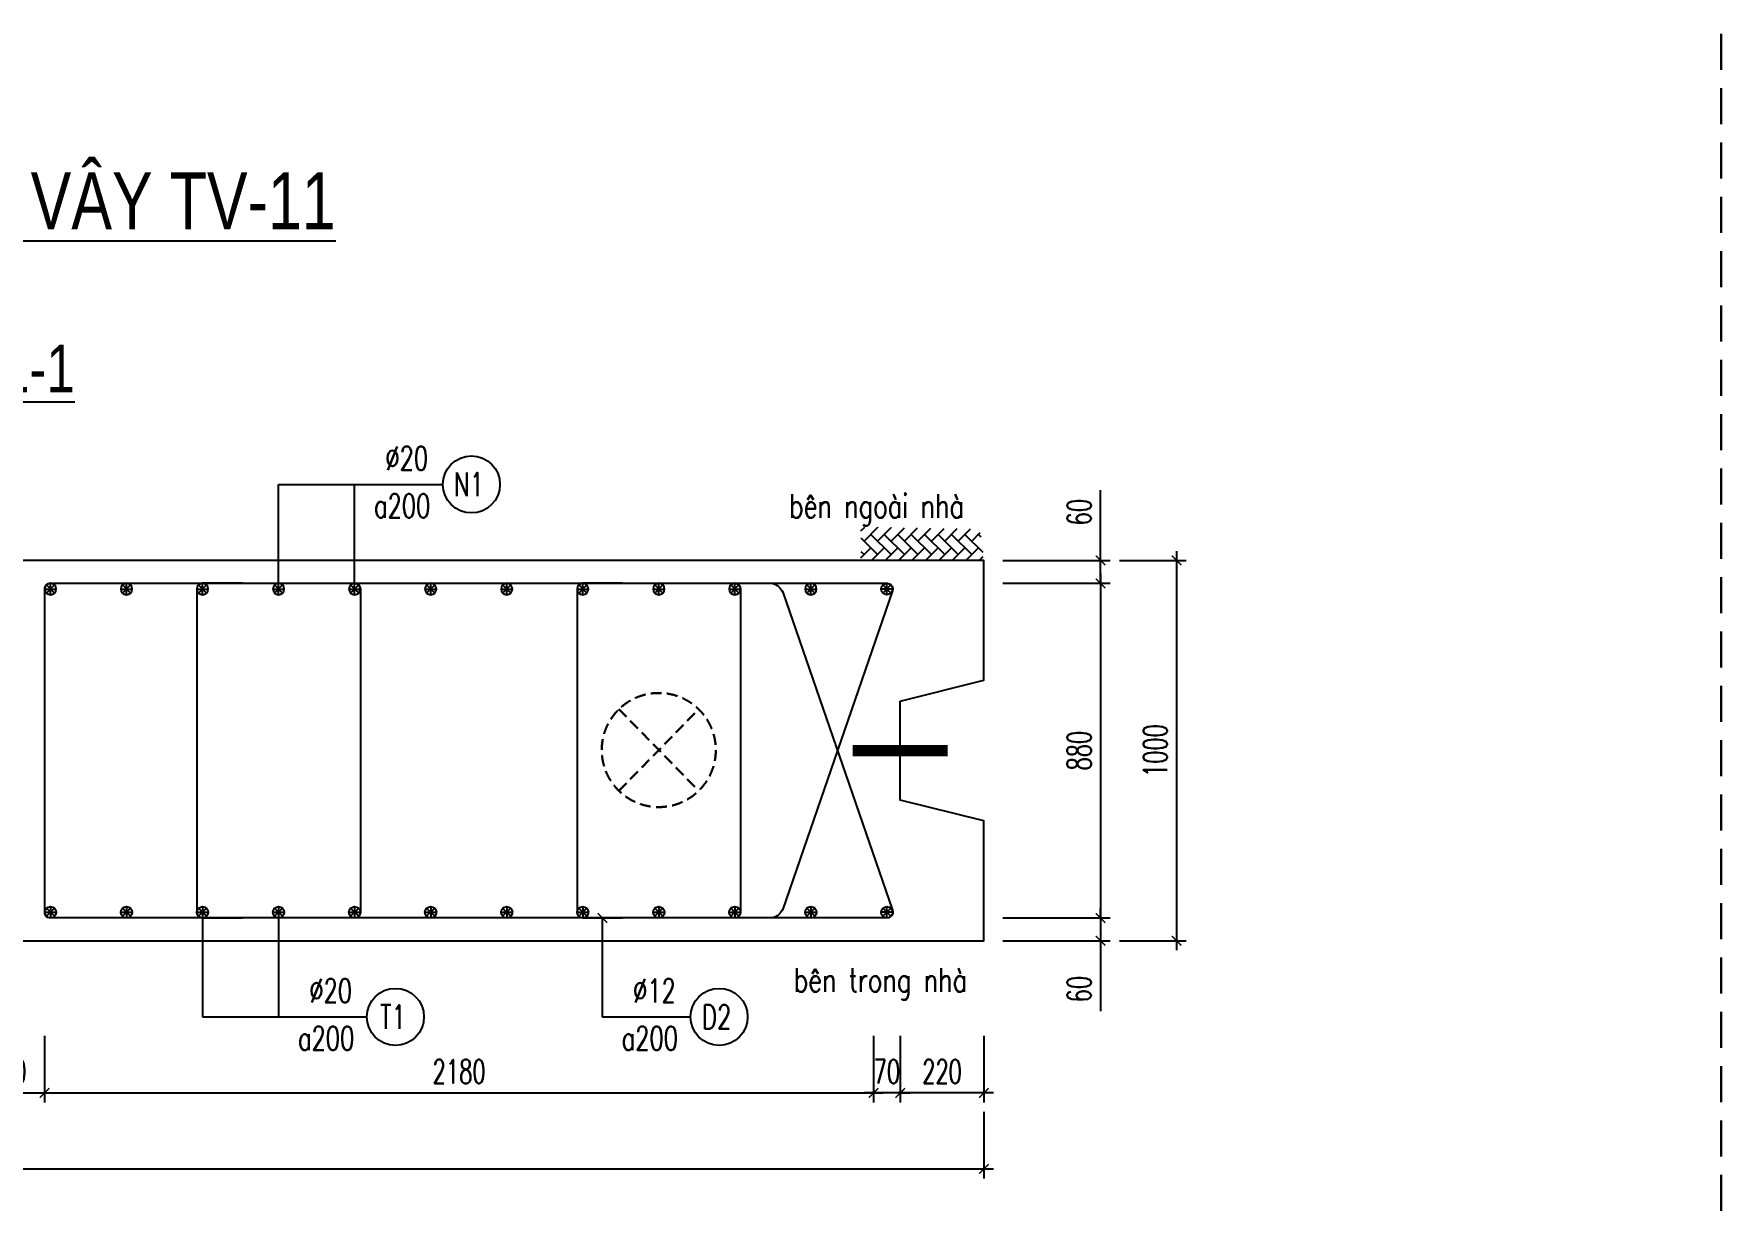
# Model space of a CAD drawing. Header units: millimetres. Extents: x -143483 to 1166745, y -1448440 to -1202244.
# Drawn here: x 187787 to 205543, y -1397082 to -1384812 of the extents above; entities that cross this region are included whole.
import ezdxf
from ezdxf.enums import TextEntityAlignment as Align

# ---------------------------------------------------------------- set-up
doc = ezdxf.new("R2010")
doc.units = ezdxf.units.MM
doc.header["$LTSCALE"] = 30
doc.header["$PDMODE"] = 3
doc.linetypes.add('DASHED', pattern=[19.05, 12.7, -6.35])
doc.layers.get('0').update_dxf_attribs({"lineweight": 9})
doc.layers.get('Defpoints').update_dxf_attribs({"lineweight": 9})
for name, color, linetype in [('ccu11-Cotthep', 9, 'Continuous'), ('ccu11-Dim', 8, 'Continuous'), ('ccu11-Hatch', 8, 'Continuous'), ('ccu11-Text', 31, 'Continuous'), ('ccu11-Thay', 7, 'Continuous'), ('ccu11-Thep', 4, 'Continuous'), ('ccu11-Thep doc', 4, 'Continuous'), ('ccu11-Thepdai', 6, 'Continuous')]:
    doc.layers.add(name, color=color, linetype=linetype)
doc.layers.add('ccu11-Khuat', color=9, linetype='DASHED', lineweight=30)
doc.styles.add('ccu11-dim', font='vnsimli.shx', dxfattribs={"width": 0.65, "bigfont": 'bigfont.shx'})
doc.styles.add('ccu11-VnAvH-B', font='VHAVANB.TTF')
doc.styles.add('ccu11-vnsimli', font='vnsimli.shx', dxfattribs={"width": 0.8, "bigfont": 'vns.shx'})
doc.styles.add('ccu11-vnsimple', font='vnsimple.shx', dxfattribs={"bigfont": 'bigfont.shx'})
doc.styles.add('ccu11_simli', font='vnsimli.shx', dxfattribs={"width": 0.8})
doc.dimstyles.new('ccu11-100', dxfattribs={"dimscale": 100, "dimtxt": 2.5, "dimasz": 1, "dimexe": 1, "dimexo": 2, "dimgap": 1, "dimtad": 1, "dimdec": 0, "dimdsep": 46, "dimtxsty": 'ccu11-dim', "dimblk": 'ARCHTICK', "dimcen": -1, "dimdle": 1, "dimclrd": 256, "dimclre": 256, "dimclrt": 3, "dimadec": 0, "dimazin": 2, "dimtfac": 0.1, "dimtdec": 0, "dimtmove": 0, "dimatfit": 1, "dimldrblk": 'ARCHTICK', "dimfxl": 0, "dimtvp": 0.833333, "dimtolj": 1, "dimtzin": 12, "dimarcsym": 0})
doc.dimstyles.new('ccu11-100x4', dxfattribs={"dimscale": 100, "dimtxt": 2.5, "dimasz": 1, "dimexe": 1, "dimexo": 2, "dimgap": 1, "dimtad": 1, "dimdec": 0, "dimlfac": 0.25, "dimdsep": 46, "dimtxsty": 'ccu11-dim', "dimblk": 'ARCHTICK', "dimcen": -1, "dimdle": 1, "dimclrd": 256, "dimclre": 256, "dimclrt": 3, "dimadec": 0, "dimazin": 2, "dimtfac": 0.1, "dimtdec": 0, "dimtmove": 0, "dimatfit": 1, "dimldrblk": 'ARCHTICK', "dimfxl": 0, "dimtvp": 0.833333, "dimtolj": 1, "dimtzin": 12, "dimarcsym": 0})

# ---------------------------------------------------------------- blocks, each defined once
blk = doc.blocks.new('MCT')
at = {"ltscale": 0.005}
for p, q in [((-0.49, 0), (0.49, 0)), ((0.35, -0.35), (-0.35, 0.35)), ((-0.35, -0.35), (0.35, 0.35)), ((0, -0.49), (0, 0.49))]:
    blk.add_line(p, q, dxfattribs=at)
blk.add_circle((0, 0), 0.492, dxfattribs=at)
blk = doc.blocks.new('*U3722')
at = {"layer": 'ccu11-Thep doc', "xscale": -121.9200000001001, "yscale": 121.9200000001001, "zscale": 121.92, "rotation": 270}
blk.add_blockref('MCT', (0, 0), dxfattribs=at)
blk = doc.blocks.new('*U3723')
at = {"layer": 'ccu11-Thep doc', "color": 0, "linetype": 'ByBlock', "lineweight": -2, "transparency": 16777216}
for p in [(0, 0), (800, 0), (1600, 0), (2400, 0), (3200, 0), (4000, 0), (4800, 0), (5600, 0), (6400, 0), (7200, 0), (8000, 0)]:
    blk.add_blockref('*U3722', p, dxfattribs=at)
blk = doc.blocks.new('*U3724')
at = {"layer": 'ccu11-Thep doc', "xscale": -121.9200000001001, "yscale": 121.9200000001001, "zscale": 121.92, "rotation": 270}
blk.add_blockref('MCT', (0, 0), dxfattribs=at)
blk = doc.blocks.new('*U3725')
at = {"layer": 'ccu11-Thep doc', "color": 0, "linetype": 'ByBlock', "lineweight": -2, "transparency": 16777216}
for p in [(0, 0), (800, 0), (1600, 0), (2400, 0), (3200, 0), (4000, 0), (4800, 0), (5600, 0), (6400, 0), (7200, 0), (8000, 0)]:
    blk.add_blockref('*U3724', p, dxfattribs=at)
blk = doc.blocks.new('_ARCHTICK')
at = {"color": 0, "linetype": 'ByBlock', "const_width": 0.15}
blk.add_lwpolyline([(-0.5, -0.5), (0.5, 0.5)], dxfattribs=at)
blk = doc.blocks.new('*D3830')
at = {"layer": 'ccu11-Dim', "linetype": 'ByBlock', "lineweight": -2, "ltscale": 30, "transparency": 16777216}
for p, q in [((196904, -1395353), (196904, -1396053)), ((197784, -1395353), (197784, -1396053)), ((197884, -1395953), (196804, -1395953))]:
    blk.add_line(p, q, dxfattribs=at)
at = {"layer": 'Defpoints', "color": 0, "linetype": 'ByBlock', "ltscale": 30, "transparency": 16777216}
for p in [(196904, -1395153), (197784, -1395153), (196904, -1395953)]:
    blk.add_point(p, dxfattribs=at)
at = {"layer": 'ccu11-Dim', "linetype": 'ByBlock', "lineweight": -2, "ltscale": 30, "transparency": 16777216, "xscale": 100, "yscale": 100, "zscale": 100, "rotation": 180}
blk.add_blockref('_ARCHTICK', (196904, -1395953), dxfattribs=at)
at = {"layer": 'ccu11-Dim', "linetype": 'ByBlock', "lineweight": -2, "ltscale": 30, "transparency": 16777216, "xscale": 100, "yscale": 100, "zscale": 100}
blk.add_blockref('_ARCHTICK', (197784, -1395953), dxfattribs=at)
at = {"layer": 'ccu11-Dim', "color": 3, "linetype": 'ByBlock', "ltscale": 30, "transparency": 16777216, "insert": (197344, -1395728), "char_height": 250, "attachment_point": 5, "style": 'ccu11-dim'}
blk.add_mtext('\\A1;220', dxfattribs=at)
blk = doc.blocks.new('*D3831')
at = {"layer": 'ccu11-Dim', "linetype": 'ByBlock', "lineweight": -2, "ltscale": 30, "transparency": 16777216}
for p, q in [((175384, -1396153), (175384, -1396853)), ((197784, -1396153), (197784, -1396853)), ((175284, -1396753), (197884, -1396753))]:
    blk.add_line(p, q, dxfattribs=at)
at = {"layer": 'Defpoints', "color": 0, "linetype": 'ByBlock', "ltscale": 30, "transparency": 16777216}
for p in [(175384, -1395953), (197784, -1395953), (197784, -1396753)]:
    blk.add_point(p, dxfattribs=at)
at = {"layer": 'ccu11-Dim', "linetype": 'ByBlock', "lineweight": -2, "ltscale": 30, "transparency": 16777216, "xscale": 100, "yscale": 100, "zscale": 100, "rotation": 180}
blk.add_blockref('_ARCHTICK', (175384, -1396753), dxfattribs=at)
at = {"layer": 'ccu11-Dim', "linetype": 'ByBlock', "lineweight": -2, "ltscale": 30, "transparency": 16777216, "xscale": 100, "yscale": 100, "zscale": 100}
blk.add_blockref('_ARCHTICK', (197784, -1396753), dxfattribs=at)
at = {"layer": 'ccu11-Dim', "color": 3, "linetype": 'ByBlock', "ltscale": 30, "transparency": 16777216, "insert": (186584, -1396528), "char_height": 250, "attachment_point": 5, "style": 'ccu11-dim'}
blk.add_mtext('\\A1;5600', dxfattribs=at)
blk = doc.blocks.new('*D3832')
at = {"layer": 'ccu11-Dim', "linetype": 'ByBlock', "lineweight": -2, "ltscale": 30, "transparency": 16777216}
for p, q in [((196624, -1395353), (196624, -1396053)), ((196904, -1395353), (196904, -1396053)), ((196624, -1395953), (196524, -1395953)), ((196904, -1395953), (196624, -1395953)), ((196904, -1395953), (197004, -1395953))]:
    blk.add_line(p, q, dxfattribs=at)
at = {"layer": 'Defpoints', "color": 0, "linetype": 'ByBlock', "ltscale": 30, "transparency": 16777216}
for p in [(196624, -1395153), (196904, -1395153), (196624, -1395953)]:
    blk.add_point(p, dxfattribs=at)
at = {"layer": 'ccu11-Dim', "linetype": 'ByBlock', "lineweight": -2, "ltscale": 30, "transparency": 16777216, "xscale": 100, "yscale": 100, "zscale": 100}
blk.add_blockref('_ARCHTICK', (196624, -1395953), dxfattribs=at)
at = {"layer": 'ccu11-Dim', "linetype": 'ByBlock', "lineweight": -2, "ltscale": 30, "transparency": 16777216, "xscale": 100, "yscale": 100, "zscale": 100, "rotation": 180}
blk.add_blockref('_ARCHTICK', (196904, -1395953), dxfattribs=at)
at = {"layer": 'ccu11-Dim', "color": 3, "linetype": 'ByBlock', "ltscale": 30, "transparency": 16777216, "insert": (196764, -1395728), "char_height": 250, "attachment_point": 5, "style": 'ccu11-dim'}
blk.add_mtext('\\A1;70', dxfattribs=at)
blk = doc.blocks.new('*D3833')
at = {"layer": 'ccu11-Dim', "linetype": 'ByBlock', "lineweight": -2, "ltscale": 30, "transparency": 16777216}
for p, q in [((187102, -1395353), (187102, -1396053)), ((187902, -1395353), (187902, -1396053)), ((187002, -1395953), (188002, -1395953))]:
    blk.add_line(p, q, dxfattribs=at)
at = {"layer": 'Defpoints', "color": 0, "linetype": 'ByBlock', "ltscale": 30, "transparency": 16777216}
for p in [(187102, -1395153), (187902, -1395153), (187902, -1395953)]:
    blk.add_point(p, dxfattribs=at)
at = {"layer": 'ccu11-Dim', "linetype": 'ByBlock', "lineweight": -2, "ltscale": 30, "transparency": 16777216, "xscale": 100, "yscale": 100, "zscale": 100, "rotation": 180}
blk.add_blockref('_ARCHTICK', (187102, -1395953), dxfattribs=at)
at = {"layer": 'ccu11-Dim', "linetype": 'ByBlock', "lineweight": -2, "ltscale": 30, "transparency": 16777216, "xscale": 100, "yscale": 100, "zscale": 100}
blk.add_blockref('_ARCHTICK', (187902, -1395953), dxfattribs=at)
at = {"layer": 'ccu11-Dim', "color": 3, "linetype": 'ByBlock', "ltscale": 30, "transparency": 16777216, "insert": (187502, -1395728), "char_height": 250, "attachment_point": 5, "style": 'ccu11-dim'}
blk.add_mtext('\\A1;200', dxfattribs=at)
blk = doc.blocks.new('*D3834')
at = {"layer": 'ccu11-Dim', "linetype": 'ByBlock', "lineweight": -2, "ltscale": 30, "transparency": 16777216}
for p, q in [((187902, -1395353), (187902, -1396053)), ((196624, -1395353), (196624, -1396053)), ((187802, -1395953), (196724, -1395953))]:
    blk.add_line(p, q, dxfattribs=at)
at = {"layer": 'Defpoints', "color": 0, "linetype": 'ByBlock', "ltscale": 30, "transparency": 16777216}
for p in [(187902, -1395153), (196624, -1395153), (196624, -1395953)]:
    blk.add_point(p, dxfattribs=at)
at = {"layer": 'ccu11-Dim', "linetype": 'ByBlock', "lineweight": -2, "ltscale": 30, "transparency": 16777216, "xscale": 100, "yscale": 100, "zscale": 100, "rotation": 180}
blk.add_blockref('_ARCHTICK', (187902, -1395953), dxfattribs=at)
at = {"layer": 'ccu11-Dim', "linetype": 'ByBlock', "lineweight": -2, "ltscale": 30, "transparency": 16777216, "xscale": 100, "yscale": 100, "zscale": 100}
blk.add_blockref('_ARCHTICK', (196624, -1395953), dxfattribs=at)
at = {"layer": 'ccu11-Dim', "color": 3, "linetype": 'ByBlock', "ltscale": 30, "transparency": 16777216, "insert": (192263, -1395728), "char_height": 250, "attachment_point": 5, "style": 'ccu11-dim'}
blk.add_mtext('\\A1;2180', dxfattribs=at)
blk = doc.blocks.new('SHD')
at = {"layer": 'ccu11-Cotthep'}
blk.add_circle((300, 0), 300, dxfattribs=at)
at = {"layer": 'ccu11-Cotthep', "color": 31, "style": 'ccu11_simli', "width": 0.8}
blk.add_attdef('DK', text='', height=250, dxfattribs=at).set_placement((-101, 65), align=Align.BOTTOM_RIGHT)
blk.add_attdef('KH', text='', height=250, dxfattribs=at).set_placement((300, 0), align=Align.MIDDLE)
blk.add_attdef('KC', text='', height=250, dxfattribs=at).set_placement((-101, -142), align=Align.TOP_RIGHT)
blk = doc.blocks.new('*D3837')
at = {"layer": 'ccu11-Dim', "linetype": 'ByBlock', "lineweight": -2, "ltscale": 30, "transparency": 16777216}
for p, q in [((199012, -1390353), (199012, -1389613)), ((197984, -1390353), (199112, -1390353)), ((199012, -1390593), (199012, -1390353)), ((197984, -1390593), (199112, -1390593)), ((199012, -1390593), (199012, -1390693))]:
    blk.add_line(p, q, dxfattribs=at)
at = {"layer": 'Defpoints', "color": 0, "linetype": 'ByBlock', "ltscale": 30, "transparency": 16777216}
for p in [(197784, -1390353), (197784, -1390593), (199012, -1390593)]:
    blk.add_point(p, dxfattribs=at)
at = {"layer": 'ccu11-Dim', "linetype": 'ByBlock', "lineweight": -2, "ltscale": 30, "transparency": 16777216, "xscale": 100, "yscale": 100, "zscale": 100}
for p, rotation in [((199012, -1390353), 270), ((199012, -1390593), 90)]:
    blk.add_blockref('_ARCHTICK', p, dxfattribs=dict(at, rotation=rotation))
at = {"layer": 'ccu11-Dim', "color": 3, "linetype": 'ByBlock', "ltscale": 30, "transparency": 16777216, "insert": (198787, -1389845), "char_height": 250, "attachment_point": 5, "rotation": 90, "style": 'ccu11-dim'}
blk.add_mtext('\\A1;60', dxfattribs=at)
blk = doc.blocks.new('*D3838')
at = {"layer": 'ccu11-Dim', "linetype": 'ByBlock', "lineweight": -2, "ltscale": 30, "transparency": 16777216}
for p, q in [((199012, -1390493), (199012, -1394213)), ((197984, -1390593), (199112, -1390593)), ((197984, -1394113), (199112, -1394113))]:
    blk.add_line(p, q, dxfattribs=at)
at = {"layer": 'Defpoints', "color": 0, "linetype": 'ByBlock', "ltscale": 30, "transparency": 16777216}
for p in [(197784, -1390593), (197784, -1394113), (199012, -1394113)]:
    blk.add_point(p, dxfattribs=at)
at = {"layer": 'ccu11-Dim', "linetype": 'ByBlock', "lineweight": -2, "ltscale": 30, "transparency": 16777216, "xscale": 100, "yscale": 100, "zscale": 100}
for p, rotation in [((199012, -1390593), 90), ((199012, -1394113), 270)]:
    blk.add_blockref('_ARCHTICK', p, dxfattribs=dict(at, rotation=rotation))
at = {"layer": 'ccu11-Dim', "color": 3, "linetype": 'ByBlock', "ltscale": 30, "transparency": 16777216, "insert": (198787, -1392353), "char_height": 250, "attachment_point": 5, "rotation": 90, "style": 'ccu11-dim'}
blk.add_mtext('\\A1;880', dxfattribs=at)
blk = doc.blocks.new('*D3839')
at = {"layer": 'ccu11-Dim', "linetype": 'ByBlock', "lineweight": -2, "ltscale": 30, "transparency": 16777216}
for p, q in [((197984, -1394113), (199112, -1394113)), ((199012, -1394113), (199012, -1394013)), ((199012, -1394113), (199012, -1394353)), ((197984, -1394353), (199112, -1394353)), ((199012, -1394353), (199012, -1395093))]:
    blk.add_line(p, q, dxfattribs=at)
at = {"layer": 'Defpoints', "color": 0, "linetype": 'ByBlock', "ltscale": 30, "transparency": 16777216}
for p in [(197784, -1394113), (199012, -1394113), (197784, -1394353)]:
    blk.add_point(p, dxfattribs=at)
at = {"layer": 'ccu11-Dim', "linetype": 'ByBlock', "lineweight": -2, "ltscale": 30, "transparency": 16777216, "xscale": 100, "yscale": 100, "zscale": 100}
for p, rotation in [((199012, -1394113), 270), ((199012, -1394353), 90)]:
    blk.add_blockref('_ARCHTICK', p, dxfattribs=dict(at, rotation=rotation))
at = {"layer": 'ccu11-Dim', "color": 3, "linetype": 'ByBlock', "ltscale": 30, "transparency": 16777216, "insert": (198787, -1394861), "char_height": 250, "attachment_point": 5, "rotation": 90, "style": 'ccu11-dim'}
blk.add_mtext('\\A1;60', dxfattribs=at)
blk = doc.blocks.new('*D3840')
at = {"layer": 'ccu11-Dim', "linetype": 'ByBlock', "lineweight": -2, "ltscale": 30, "transparency": 16777216}
for p, q in [((199212, -1390353), (199912, -1390353)), ((199812, -1390253), (199812, -1394453)), ((199212, -1394353), (199912, -1394353))]:
    blk.add_line(p, q, dxfattribs=at)
at = {"layer": 'Defpoints', "color": 0, "linetype": 'ByBlock', "ltscale": 30, "transparency": 16777216}
for p in [(199012, -1390353), (199012, -1394353), (199812, -1394353)]:
    blk.add_point(p, dxfattribs=at)
at = {"layer": 'ccu11-Dim', "linetype": 'ByBlock', "lineweight": -2, "ltscale": 30, "transparency": 16777216, "xscale": 100, "yscale": 100, "zscale": 100}
for p, rotation in [((199812, -1390353), 90), ((199812, -1394353), 270)]:
    blk.add_blockref('_ARCHTICK', p, dxfattribs=dict(at, rotation=rotation))
at = {"layer": 'ccu11-Dim', "color": 3, "linetype": 'ByBlock', "ltscale": 30, "transparency": 16777216, "insert": (199587, -1392353), "char_height": 250, "attachment_point": 5, "rotation": 90, "style": 'ccu11-dim'}
blk.add_mtext('\\A1;1000', dxfattribs=at)

msp = doc.modelspace()

# ---------------------------------------------------------------- hatches: boundary and pattern name
at = {"layer": 'ccu11-Hatch', "ltscale": 10}
h = msp.add_hatch(dxfattribs=at)
h.set_pattern_fill('AR-HBONE', color=256, scale=25, angle=270, style=0)
h.set_pattern_definition([(45, (-3065359.3, 386103.2), (141.4213562, 4e-14), [300, -100]), (315, (-3065288.58, 386173.91), (141.4213562, 4e-14), [300, -100])])
h.paths.add_polyline_path([(196491.2, -1390000.27), (196491.2, -1390352.99), (197783.56, -1390352.99), (197740.7, -1390021.69)])

# ---------------------------------------------------------------- linework, layer by layer
at = {"layer": 'ccu11-Khuat'}
msp.add_line((205542.51, -1384812.07), (205542.51, -1441879.92), dxfattribs=at)
at = {"layer": 'ccu11-Khuat', "ltscale": 0.3}
for p, q in [((193944.45, -1391917.28), (194782.68, -1392775.98)), ((193944.45, -1392775.98), (194782.68, -1391917.28))]:
    msp.add_line(p, q, dxfattribs=at)
msp.add_circle((194363.56, -1392346.63), 600, dxfattribs=at)
at = {"layer": 'ccu11-Thay'}
msp.add_lwpolyline([(175383.56, -1394352.99), (197783.56, -1394352.99), (197783.56, -1393092.99), (196903.8, -1392872.99), (196903.8, -1391832.99), (197783.56, -1391612.99), (197783.56, -1390352.99), (175383.56, -1390352.99), (175383.56, -1391612.99), (174503.8, -1391832.99), (174503.8, -1392872.99), (175383.56, -1393092.99)], close=True, dxfattribs=at)
at = {"layer": 'ccu11-Thep', "const_width": 120}
msp.add_lwpolyline([(196403.56, -1392352.99), (197403.56, -1392352.99)], dxfattribs=at)
at = {"layer": 'ccu11-Thepdai'}
for points in [[(194835.36, -1390592.99), (195555.83, -1390592.99, -0.23620228), (195667.6, -1390685.74), (196821.47, -1394032.49, -0.5204497), (196765.08, -1394112.99), (187953.56, -1394112.99, -0.41421356), (187903.56, -1394062.99), (187903.56, -1390642.99, -0.41421356), (187953.56, -1390592.99), (196765.08, -1390592.99, -0.5204497), (196821.47, -1390673.49), (195667.6, -1394020.24, -0.23620228), (195555.83, -1394112.99), (194835.36, -1394112.99)], [(189983.56, -1390592.99), (189563.56, -1390592.99, 0.41421356), (189503.56, -1390652.99), (189503.56, -1394052.99, 0.41421356), (189563.56, -1394112.99), (189983.56, -1394112.99)], [(190743.56, -1390592.99), (191163.56, -1390592.99, -0.41421356), (191223.56, -1390652.99), (191223.56, -1394052.99, -0.41421356), (191163.56, -1394112.99), (190743.56, -1394112.99)], [(193983.56, -1390592.99), (193563.56, -1390592.99, 0.41421356), (193503.56, -1390652.99), (193503.56, -1394052.99, 0.41421356), (193563.56, -1394112.99), (193983.56, -1394112.99)], [(194743.56, -1390592.99), (195163.56, -1390592.99, -0.41421356), (195223.56, -1390652.99), (195223.56, -1394052.99, -0.41421356), (195163.56, -1394112.99), (194743.56, -1394112.99)]]:
    msp.add_lwpolyline(points, format="xyb", dxfattribs=at)

# ---------------------------------------------------------------- block references
at = {"layer": 'ccu11-Cotthep'}
ref = msp.add_blockref('SHD', (192092.56, -1389552.63), dxfattribs=at)
ref.add_attrib('KH', 'N1', dxfattribs={"color": 31, "height": 250, "style": 'ccu11-vnsimple', "width": 0.7}).set_placement((192367.56, -1389552.63), align=Align.MIDDLE_CENTER)
ref.add_attrib('KC', 'a200', dxfattribs={"color": 31, "height": 250, "style": 'ccu11-vnsimple', "width": 0.7}).set_placement((191663.98, -1389652.63), align=Align.TOP_CENTER)
ref.add_attrib('DK', '`20', dxfattribs={"color": 31, "height": 250, "style": 'ccu11-vnsimple', "width": 0.7}).set_placement((191711.78, -1389477.63), align=Align.BOTTOM_CENTER)
ref = msp.add_blockref('SHD', (191292.56, -1395153.35), dxfattribs=at)
ref.add_attrib('KH', 'T1', dxfattribs={"color": 31, "height": 250, "style": 'ccu11-vnsimple', "width": 0.7}).set_placement((191567.56, -1395153.35), align=Align.MIDDLE_CENTER)
ref.add_attrib('KC', 'a200', dxfattribs={"color": 31, "height": 250, "style": 'ccu11-vnsimple', "width": 0.7}).set_placement((190863.98, -1395253.35), align=Align.TOP_CENTER)
ref.add_attrib('DK', '`20', dxfattribs={"color": 31, "height": 250, "style": 'ccu11-vnsimple', "width": 0.7}).set_placement((190911.78, -1395078.35), align=Align.BOTTOM_CENTER)
ref = msp.add_blockref('SHD', (194698.42, -1395153.35), dxfattribs=at)
ref.add_attrib('KH', 'D2', dxfattribs={"color": 31, "height": 250, "style": 'ccu11-vnsimple', "width": 0.7}).set_placement((194973.42, -1395153.35), align=Align.MIDDLE_CENTER)
ref.add_attrib('KC', 'a200', dxfattribs={"color": 31, "height": 250, "style": 'ccu11-vnsimple', "width": 0.7}).set_placement((194269.84, -1395253.35), align=Align.TOP_CENTER)
ref.add_attrib('DK', '`12', dxfattribs={"color": 31, "height": 250, "style": 'ccu11-vnsimple', "width": 0.7}).set_placement((194317.63, -1395078.35), align=Align.BOTTOM_CENTER)
at = {"layer": 'ccu11-Thep doc'}
msp.add_blockref('*U3723', (187963.56, -1390652.99), dxfattribs=at)
at = {"layer": 'ccu11-Thep doc', "xscale": 121.9200000001001, "yscale": 121.9200000001001, "zscale": 121.9200000001001, "rotation": 90.00000000000001}
for p in [(196763.91, -1390652.99), (196763.91, -1394052.99)]:
    msp.add_blockref('MCT', p, dxfattribs=at)
at = {"layer": 'ccu11-Thep doc', "xscale": -1, "rotation": 180}
msp.add_blockref('*U3725', (187963.56, -1394052.99), dxfattribs=at)

# ---------------------------------------------------------------- texts
at = {"layer": 'ccu11-Text', "style": 'ccu11-VnAvH-B', "width": 0.8}
msp.add_text('%%UCHI TIÕT t\xadêng v©y tv-11', height=600, dxfattribs=at).set_placement((186617.57, -1386868.55), align=Align.CENTER)
at = {"layer": 'ccu11-Text', "color": 1, "style": 'ccu11-VnAvH-B', "width": 0.8}
msp.add_text('%%UmÆt c¾t 1-1', height=500, dxfattribs=at).set_placement((186583.56, -1388582.86), align=Align.CENTER)
at = {"layer": 'ccu11-Text', "linetype": 'Continuous', "style": 'ccu11-vnsimli', "width": 0.75}
for s, p in [('bªn ngoµi nhµ', (196655.97, -1389904.85)), ('bªn trong nhµ', (196696.15, -1394891.46))]:
    msp.add_text(s, height=250, dxfattribs=at).set_placement(p, align=Align.CENTER)

# ---------------------------------------------------------------- dimensions: what is measured, and where the dimension line sits
at = {"layer": 'ccu11-Dim', "linetype": 'ByBlock', "ltscale": 30}
for base, p1, p2, angle, picture, middle in [((199011.96, -1390592.99), (197783.56, -1390352.99), (197783.56, -1390592.99), 90, '*D3837', (199011.96, -1389845.01)), ((199011.96, -1394112.99), (197783.56, -1394352.99), (197783.56, -1394112.99), 270, '*D3839', (199011.96, -1394860.98))]:
    dim = msp.add_linear_dim(base=base, p1=p1, p2=p2, angle=angle, dimstyle='ccu11-100x4', dxfattribs=at)
    dim.commit()
    dim.dimension.update_dxf_attribs({"geometry": picture, "text_midpoint": middle, "dimtype": 160})
dim = msp.add_linear_dim(base=(199811.96, -1394352.99), p1=(199011.96, -1390352.99), p2=(199011.96, -1394352.99), angle=90, dimstyle='ccu11-100x4', dxfattribs=at)
dim.commit()
dim.dimension.update_dxf_attribs({"geometry": '*D3840', "text_midpoint": (199586.96, -1392352.99)})
dim = msp.add_linear_dim(base=(199011.96, -1394112.99), p1=(197783.56, -1390592.99), p2=(197783.56, -1394112.99), angle=90, dimstyle='ccu11-100x4', override={"dimtmove": 1}, dxfattribs=at)
dim.commit()
dim.dimension.update_dxf_attribs({"geometry": '*D3838', "text_midpoint": (198786.96, -1392352.99)})
for base, p1, p2, picture, middle in [((187902.06, -1395953.35), (187102.06, -1395153.35), (187902.06, -1395153.35), '*D3833', (187502.06, -1395728.35)), ((196623.56, -1395953.35), (187902.06, -1395153.35), (196623.56, -1395153.35), '*D3834', (192262.81, -1395728.35)), ((196903.56, -1395953.35), (197783.56, -1395153.35), (196903.56, -1395153.35), '*D3830', (197343.56, -1395728.35)), ((197783.56, -1396753.35), (175383.56, -1395953.35), (197783.56, -1395953.35), '*D3831', (186583.56, -1396528.35))]:
    dim = msp.add_linear_dim(base=base, p1=p1, p2=p2, dimstyle='ccu11-100x4', dxfattribs=at)
    dim.commit()
    dim.dimension.update_dxf_attribs({"geometry": picture, "text_midpoint": middle})
dim = msp.add_linear_dim(base=(196623.56, -1395953.35), p1=(196903.56, -1395153.35), p2=(196623.56, -1395153.35), dimstyle='ccu11-100x4', override={"dimtix": 1}, dxfattribs=at)
dim.commit()
dim.dimension.update_dxf_attribs({"geometry": '*D3832', "text_midpoint": (196763.56, -1395728.35)})

# ---------------------------------------------------------------- leaders
at = {"layer": 'ccu11-Cotthep'}
for points in [[(190363.56, -1390652.99), (190363.56, -1389552.63), (192092.56, -1389552.63)], [(191163.56, -1390652.99), (191163.56, -1389552.63), (192092.56, -1389552.63)], [(189563.56, -1394052.99), (189563.56, -1395153.35), (191292.56, -1395153.35)], [(190363.56, -1394052.99), (190363.56, -1395153.35), (191292.56, -1395153.35)]]:
    msp.add_leader(points, dimstyle='ccu11-100', override={"dimasz": 1.5, "dimgap": 1, "dimtad": 0, "dimldrblk": 'None', "dimfxl": 3, "dimfxlon": 1, "dimtfill": 1, "dimarcsym": 1}, dxfattribs=at)
at = {"layer": 'ccu11-Cotthep', "linetype": 'ByBlock', "ltscale": 30}
msp.add_leader([(193769.42, -1394112.99), (193769.42, -1395153.35), (194698.42, -1395153.35)], dimstyle='ccu11-100x4', dxfattribs=at)

doc.saveas('drawing.dxf')
